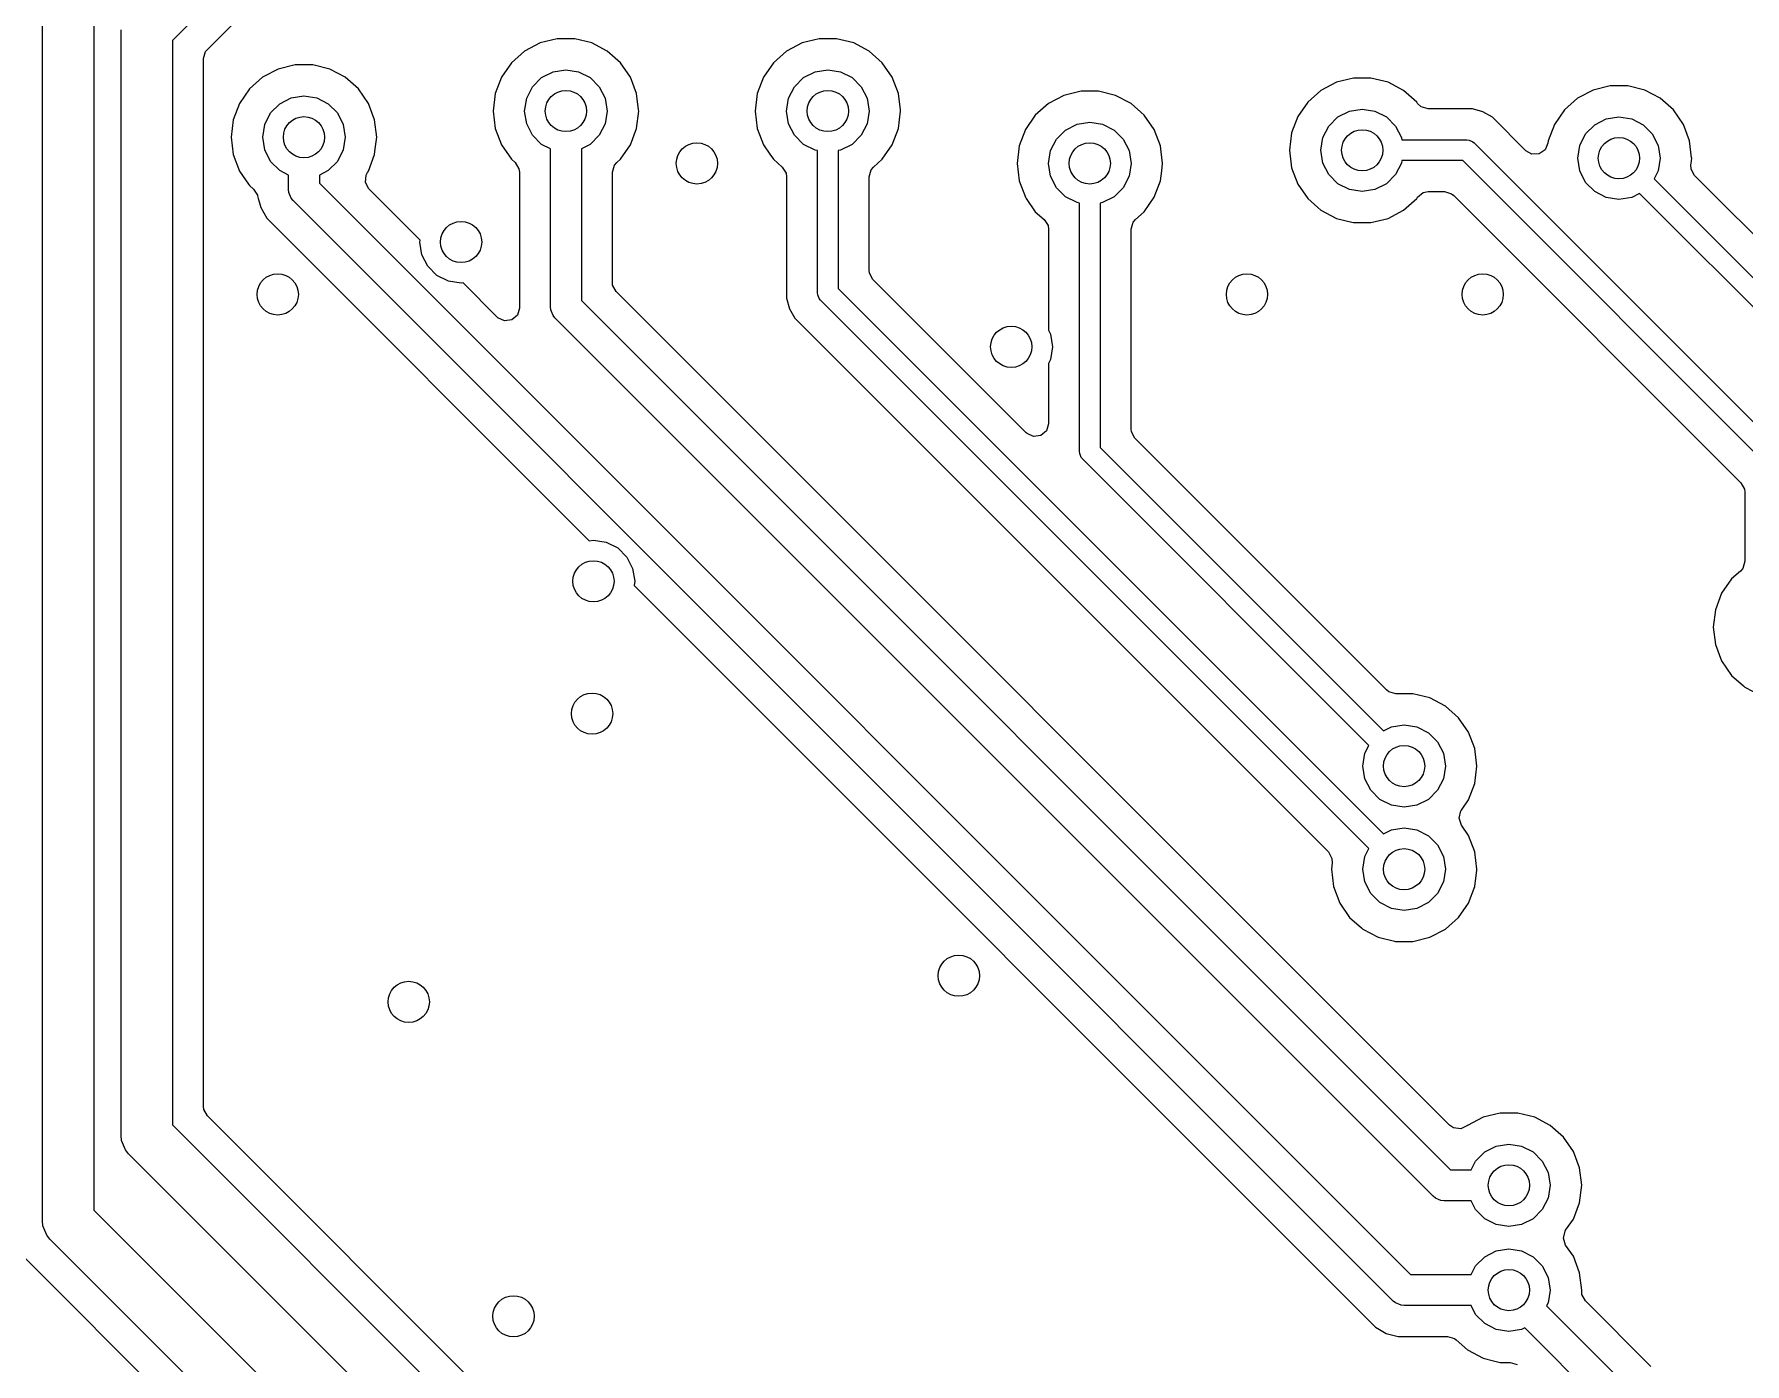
# Model space of a CAD drawing. Extents: x 4.84 to 7.21, y -4.81 to -3.25.
# Drawn here: x 5.173 to 5.826, y -4.106 to -3.599 of the extents above; entities that cross this region are included whole.
import ezdxf

# ---------------------------------------------------------------- set-up
doc = ezdxf.new("R2010")
doc.units = 0
doc.header["$MEASUREMENT"] = 0
doc.layers.add('BLACK', color=7, linetype='CONTINUOUS')

msp = doc.modelspace()

# ---------------------------------------------------------------- linework, layer by layer
at = {"layer": 'BLACK', "linetype": 'CONTINUOUS'}
for p, q in [((5.28156, -3.54546), (5.22591, -3.60111)), ((5.23919, -3.60456), (5.285, -3.55874)), ((5.17622, -4.00896), (5.17622, -3.58806)), ((5.19591, -3.59214), (5.19591, -4.00896)), ((5.20622, -4.01908), (5.20622, -3.59703)), ((5.22591, -3.60111), (5.22591, -4.01501)), ((5.23853, -3.60538), (5.23919, -3.60456)), ((5.36621, -3.60208), (5.36028, -3.6052)), ((5.37272, -3.60048), (5.36621, -3.60208)), ((5.36621, -3.60208), (5.36621, -3.60208)), ((5.37941, -3.60048), (5.37272, -3.60048)), ((5.37272, -3.60048), (5.37272, -3.60048)), ((5.38592, -3.60208), (5.37941, -3.60048)), ((5.37941, -3.60048), (5.37941, -3.60048)), ((5.39185, -3.6052), (5.38592, -3.60208)), ((5.38592, -3.60208), (5.38592, -3.60208)), ((5.46621, -3.60208), (5.46028, -3.6052)), ((5.47272, -3.60048), (5.46621, -3.60208)), ((5.46621, -3.60208), (5.46621, -3.60208)), ((5.47941, -3.60048), (5.47272, -3.60048)), ((5.47272, -3.60048), (5.47272, -3.60048)), ((5.48592, -3.60208), (5.47941, -3.60048)), ((5.47941, -3.60048), (5.47941, -3.60048)), ((5.49185, -3.6052), (5.48592, -3.60208)), ((5.48592, -3.60208), (5.48592, -3.60208)), ((5.23774, -3.60807), (5.23853, -3.60538)), ((5.23774, -4.00805), (5.23774, -3.60807)), ((5.27272, -3.61048), (5.26621, -3.61208)), ((5.27941, -3.61048), (5.27272, -3.61048)), ((5.27272, -3.61048), (5.27272, -3.61048)), ((5.28592, -3.61208), (5.27941, -3.61048)), ((5.27941, -3.61048), (5.27941, -3.61048)), ((5.35527, -3.60964), (5.35147, -3.61515)), ((5.36028, -3.6052), (5.35527, -3.60964)), ((5.35527, -3.60964), (5.35527, -3.60964)), ((5.36028, -3.6052), (5.36028, -3.6052)), ((5.39686, -3.60964), (5.39185, -3.6052)), ((5.39185, -3.6052), (5.39185, -3.6052)), ((5.40066, -3.61515), (5.39686, -3.60964)), ((5.39686, -3.60964), (5.39686, -3.60964)), ((5.45527, -3.60964), (5.45147, -3.61515)), ((5.46028, -3.6052), (5.45527, -3.60964)), ((5.45527, -3.60964), (5.45527, -3.60964)), ((5.46028, -3.6052), (5.46028, -3.6052)), ((5.49686, -3.60964), (5.49185, -3.6052)), ((5.49185, -3.6052), (5.49185, -3.6052)), ((5.50066, -3.61515), (5.49686, -3.60964)), ((5.49686, -3.60964), (5.49686, -3.60964)), ((5.26028, -3.6152), (5.25527, -3.61964)), ((5.26621, -3.61208), (5.26028, -3.6152)), ((5.26028, -3.6152), (5.26028, -3.6152)), ((5.26621, -3.61208), (5.26621, -3.61208)), ((5.29185, -3.6152), (5.28592, -3.61208)), ((5.28592, -3.61208), (5.28592, -3.61208)), ((5.29686, -3.61964), (5.29185, -3.6152)), ((5.29185, -3.6152), (5.29185, -3.6152)), ((5.35147, -3.61515), (5.34909, -3.62141)), ((5.35147, -3.61515), (5.35147, -3.61515)), ((5.36332, -3.6188), (5.36681, -3.61532)), ((5.36681, -3.61532), (5.3712, -3.61308)), ((5.3712, -3.61308), (5.37606, -3.61231)), ((5.37606, -3.61231), (5.38093, -3.61308)), ((5.38093, -3.61308), (5.38532, -3.61532)), ((5.38532, -3.61532), (5.38881, -3.6188)), ((5.40304, -3.62141), (5.40066, -3.61515)), ((5.40066, -3.61515), (5.40066, -3.61515)), ((5.45147, -3.61515), (5.44909, -3.62141)), ((5.45147, -3.61515), (5.45147, -3.61515)), ((5.46332, -3.6188), (5.46681, -3.61532)), ((5.46681, -3.61532), (5.4712, -3.61308)), ((5.4712, -3.61308), (5.47606, -3.61231)), ((5.47606, -3.61231), (5.48093, -3.61308)), ((5.48093, -3.61308), (5.48532, -3.61532)), ((5.48532, -3.61532), (5.48881, -3.6188)), ((5.50304, -3.62141), (5.50066, -3.61515)), ((5.50066, -3.61515), (5.50066, -3.61515)), ((5.67021, -3.61708), (5.66428, -3.6202)), ((5.67672, -3.61548), (5.67021, -3.61708)), ((5.67021, -3.61708), (5.67021, -3.61708)), ((5.68341, -3.61548), (5.67672, -3.61548)), ((5.67672, -3.61548), (5.67672, -3.61548)), ((5.68992, -3.61708), (5.68341, -3.61548)), ((5.68341, -3.61548), (5.68341, -3.61548)), ((5.69585, -3.6202), (5.68992, -3.61708)), ((5.68992, -3.61708), (5.68992, -3.61708)), ((5.25527, -3.61964), (5.25147, -3.62515)), ((5.25527, -3.61964), (5.25527, -3.61964)), ((5.26681, -3.62532), (5.2712, -3.62308)), ((5.2712, -3.62308), (5.27606, -3.62231)), ((5.27606, -3.62231), (5.28093, -3.62308)), ((5.28093, -3.62308), (5.28532, -3.62532)), ((5.30066, -3.62515), (5.29686, -3.61964)), ((5.29686, -3.61964), (5.29686, -3.61964)), ((5.34909, -3.62141), (5.34828, -3.62806)), ((5.36032, -3.62806), (5.36109, -3.62319)), ((5.36109, -3.62319), (5.36332, -3.6188)), ((5.38881, -3.6188), (5.39104, -3.62319)), ((5.39104, -3.62319), (5.39181, -3.62806)), ((5.40379, -3.62764), (5.40304, -3.62141)), ((5.44909, -3.62141), (5.44828, -3.62806)), ((5.46032, -3.62806), (5.46109, -3.62319)), ((5.46109, -3.62319), (5.46332, -3.6188)), ((5.48881, -3.6188), (5.49104, -3.62319)), ((5.49104, -3.62319), (5.49181, -3.62806)), ((5.50379, -3.62764), (5.50304, -3.62141)), ((5.56621, -3.62208), (5.56028, -3.6252)), ((5.57272, -3.62048), (5.56621, -3.62208)), ((5.56621, -3.62208), (5.56621, -3.62208)), ((5.57941, -3.62048), (5.57272, -3.62048)), ((5.57272, -3.62048), (5.57272, -3.62048)), ((5.58592, -3.62208), (5.57941, -3.62048)), ((5.57941, -3.62048), (5.57941, -3.62048)), ((5.59185, -3.6252), (5.58592, -3.62208)), ((5.58592, -3.62208), (5.58592, -3.62208)), ((5.66428, -3.6202), (5.65927, -3.62464)), ((5.66428, -3.6202), (5.66428, -3.6202)), ((5.70086, -3.62464), (5.69585, -3.6202)), ((5.69585, -3.6202), (5.69585, -3.6202)), ((5.76228, -3.6232), (5.75727, -3.62764)), ((5.76821, -3.62008), (5.76228, -3.6232)), ((5.76228, -3.6232), (5.76228, -3.6232)), ((5.77472, -3.61848), (5.76821, -3.62008)), ((5.76821, -3.62008), (5.76821, -3.62008)), ((5.78141, -3.61848), (5.77472, -3.61848)), ((5.77472, -3.61848), (5.77472, -3.61848)), ((5.78792, -3.62008), (5.78141, -3.61848)), ((5.78141, -3.61848), (5.78141, -3.61848)), ((5.79385, -3.6232), (5.78792, -3.62008)), ((5.78792, -3.62008), (5.78792, -3.62008)), ((5.79886, -3.62764), (5.79385, -3.6232)), ((5.79385, -3.6232), (5.79385, -3.6232)), ((5.25147, -3.62515), (5.24909, -3.63141)), ((5.25147, -3.62515), (5.25147, -3.62515)), ((5.26109, -3.63319), (5.26332, -3.6288)), ((5.26332, -3.6288), (5.26681, -3.62532)), ((5.28532, -3.62532), (5.28881, -3.6288)), ((5.28881, -3.6288), (5.29104, -3.63319)), ((5.30304, -3.63141), (5.30066, -3.62515)), ((5.30066, -3.62515), (5.30066, -3.62515)), ((5.34828, -3.62806), (5.34828, -3.62806)), ((5.34828, -3.62806), (5.34909, -3.63471)), ((5.36109, -3.63293), (5.36032, -3.62806)), ((5.39181, -3.62806), (5.39104, -3.63293)), ((5.40304, -3.63471), (5.40385, -3.62806)), ((5.40385, -3.62806), (5.40379, -3.62764)), ((5.40385, -3.62806), (5.40385, -3.62806)), ((5.44828, -3.62806), (5.44909, -3.63471)), ((5.44828, -3.62806), (5.44828, -3.62806)), ((5.46109, -3.63293), (5.46032, -3.62806)), ((5.49181, -3.62806), (5.49104, -3.63293)), ((5.50304, -3.63471), (5.50385, -3.62806)), ((5.50385, -3.62806), (5.50379, -3.62764)), ((5.55527, -3.62964), (5.55147, -3.63515)), ((5.56028, -3.6252), (5.55527, -3.62964)), ((5.55527, -3.62964), (5.55527, -3.62964)), ((5.56028, -3.6252), (5.56028, -3.6252)), ((5.59686, -3.62964), (5.59185, -3.6252)), ((5.59185, -3.6252), (5.59185, -3.6252)), ((5.60066, -3.63515), (5.59686, -3.62964)), ((5.59686, -3.62964), (5.59686, -3.62964)), ((5.65547, -3.63015), (5.65309, -3.63641)), ((5.65927, -3.62464), (5.65547, -3.63015)), ((5.65547, -3.63015), (5.65547, -3.63015)), ((5.65927, -3.62464), (5.65927, -3.62464)), ((5.66732, -3.6338), (5.67081, -3.63032)), ((5.67081, -3.63032), (5.6752, -3.62808)), ((5.6752, -3.62808), (5.68006, -3.62731)), ((5.68006, -3.62731), (5.68493, -3.62808)), ((5.68493, -3.62808), (5.68932, -3.63032)), ((5.68932, -3.63032), (5.69281, -3.6338)), ((5.70121, -3.62515), (5.70086, -3.62464)), ((5.70086, -3.62464), (5.70086, -3.62464)), ((5.70261, -3.6265), (5.70121, -3.62515)), ((5.7053, -3.62729), (5.70261, -3.6265)), ((5.72214, -3.62729), (5.7053, -3.62729)), ((5.72615, -3.62837), (5.72214, -3.62729)), ((5.72214, -3.62729), (5.72214, -3.62729)), ((5.72975, -3.63044), (5.72615, -3.62837)), ((5.72615, -3.62837), (5.72615, -3.62837)), ((5.72615, -3.62837), (5.72615, -3.62837)), ((5.74255, -3.64324), (5.72975, -3.63044)), ((5.72975, -3.63044), (5.72975, -3.63044)), ((5.72975, -3.63044), (5.72975, -3.63044)), ((5.75727, -3.62764), (5.75347, -3.63315)), ((5.75727, -3.62764), (5.75727, -3.62764)), ((5.7732, -3.63108), (5.77806, -3.63031)), ((5.77806, -3.63031), (5.78293, -3.63108)), ((5.80266, -3.63315), (5.79886, -3.62764)), ((5.79886, -3.62764), (5.79886, -3.62764)), ((5.24909, -3.63141), (5.24828, -3.63806)), ((5.26032, -3.63806), (5.26109, -3.63319)), ((5.29104, -3.63319), (5.29181, -3.63806)), ((5.30385, -3.63806), (5.30304, -3.63141)), ((5.34909, -3.63471), (5.35147, -3.64097)), ((5.36332, -3.63732), (5.36109, -3.63293)), ((5.36681, -3.6408), (5.36332, -3.63732)), ((5.38881, -3.63732), (5.38532, -3.6408)), ((5.39104, -3.63293), (5.38881, -3.63732)), ((5.40066, -3.64097), (5.40304, -3.63471)), ((5.44909, -3.63471), (5.45147, -3.64097)), ((5.46332, -3.63732), (5.46109, -3.63293)), ((5.46681, -3.6408), (5.46332, -3.63732)), ((5.48881, -3.63732), (5.48532, -3.6408)), ((5.49104, -3.63293), (5.48881, -3.63732)), ((5.50066, -3.64097), (5.50304, -3.63471)), ((5.55147, -3.63515), (5.54909, -3.64141)), ((5.55147, -3.63515), (5.55147, -3.63515)), ((5.56332, -3.6388), (5.56681, -3.63532)), ((5.56681, -3.63532), (5.5712, -3.63308)), ((5.5712, -3.63308), (5.57606, -3.63231)), ((5.57606, -3.63231), (5.58093, -3.63308)), ((5.58093, -3.63308), (5.58532, -3.63532)), ((5.58532, -3.63532), (5.58881, -3.6388)), ((5.60304, -3.64141), (5.60066, -3.63515)), ((5.60066, -3.63515), (5.60066, -3.63515)), ((5.65309, -3.63641), (5.65228, -3.64306)), ((5.66509, -3.63819), (5.66732, -3.6338)), ((5.69281, -3.6338), (5.69504, -3.63819)), ((5.75347, -3.63315), (5.75109, -3.63941)), ((5.75347, -3.63315), (5.75347, -3.63315)), ((5.76309, -3.64119), (5.76532, -3.6368)), ((5.76532, -3.6368), (5.76881, -3.63332)), ((5.76881, -3.63332), (5.7732, -3.63108)), ((5.78293, -3.63108), (5.78732, -3.63332)), ((5.78732, -3.63332), (5.79081, -3.6368)), ((5.79081, -3.6368), (5.79304, -3.64119)), ((5.80504, -3.63941), (5.80266, -3.63315)), ((5.80266, -3.63315), (5.80266, -3.63315)), ((5.24828, -3.63806), (5.24828, -3.63806)), ((5.24828, -3.63806), (5.24909, -3.64471)), ((5.26109, -3.64293), (5.26032, -3.63806)), ((5.26332, -3.64732), (5.26109, -3.64293)), ((5.29104, -3.64293), (5.28881, -3.64732)), ((5.29181, -3.63806), (5.29104, -3.64293)), ((5.30304, -3.64471), (5.30331, -3.64249)), ((5.30331, -3.64249), (5.30385, -3.63806)), ((5.30385, -3.63806), (5.30385, -3.63806)), ((5.35147, -3.64097), (5.35147, -3.64097)), ((5.35147, -3.64097), (5.35527, -3.64648)), ((5.37016, -3.64251), (5.36681, -3.6408)), ((5.37016, -3.70284), (5.37016, -3.64251)), ((5.38532, -3.6408), (5.38197, -3.64251)), ((5.38197, -3.64251), (5.38197, -3.70039)), ((5.39686, -3.64648), (5.40066, -3.64097)), ((5.45147, -3.64097), (5.45147, -3.64097)), ((5.45147, -3.64097), (5.45392, -3.64452)), ((5.4712, -3.64304), (5.46681, -3.6408)), ((5.47213, -3.64318), (5.4712, -3.64304)), ((5.47213, -3.69743), (5.47213, -3.64318)), ((5.48093, -3.64304), (5.48, -3.64318)), ((5.48, -3.64318), (5.48, -3.6958)), ((5.48532, -3.6408), (5.48093, -3.64304)), ((5.49686, -3.64648), (5.50066, -3.64097)), ((5.54909, -3.64141), (5.54828, -3.64806)), ((5.56032, -3.64806), (5.56109, -3.64319)), ((5.56109, -3.64319), (5.56332, -3.6388)), ((5.58881, -3.6388), (5.59104, -3.64319)), ((5.59104, -3.64319), (5.59181, -3.64806)), ((5.60385, -3.64806), (5.60304, -3.64141)), ((5.65228, -3.64306), (5.65228, -3.64306)), ((5.65228, -3.64306), (5.65309, -3.64971)), ((5.66432, -3.64306), (5.66509, -3.63819)), ((5.66509, -3.64793), (5.66432, -3.64306)), ((5.69504, -3.63819), (5.69519, -3.63912)), ((5.69519, -3.63912), (5.72006, -3.63912)), ((5.72006, -3.63912), (5.72083, -3.6392)), ((5.72083, -3.6392), (5.72225, -3.63979)), ((5.72225, -3.63979), (5.72285, -3.64027)), ((5.72285, -3.64027), (5.84465, -3.76208)), ((5.74476, -3.64452), (5.74255, -3.64324)), ((5.74987, -3.6429), (5.74756, -3.64446)), ((5.75098, -3.64033), (5.74987, -3.6429)), ((5.75109, -3.63941), (5.75098, -3.64033)), ((5.76232, -3.64606), (5.76309, -3.64119)), ((5.79304, -3.64119), (5.79381, -3.64606)), ((5.80582, -3.64588), (5.80504, -3.63941)), ((5.24909, -3.64471), (5.25147, -3.65097)), ((5.26681, -3.6508), (5.26332, -3.64732)), ((5.28881, -3.64732), (5.28532, -3.6508)), ((5.30066, -3.65097), (5.30304, -3.64471)), ((5.35527, -3.64648), (5.35527, -3.64648)), ((5.35527, -3.64648), (5.35666, -3.64771)), ((5.35666, -3.64771), (5.35814, -3.65008)), ((5.35814, -3.65008), (5.35833, -3.65142)), ((5.3938, -3.65142), (5.39459, -3.64874)), ((5.39459, -3.64874), (5.39547, -3.64771)), ((5.39547, -3.64771), (5.39686, -3.64648)), ((5.39686, -3.64648), (5.39686, -3.64648)), ((5.45392, -3.64452), (5.45527, -3.64648)), ((5.45527, -3.64648), (5.45863, -3.64945)), ((5.45863, -3.64945), (5.46011, -3.65182)), ((5.49262, -3.65049), (5.4935, -3.64945)), ((5.4935, -3.64945), (5.49686, -3.64648)), ((5.54828, -3.64806), (5.54828, -3.64806)), ((5.54828, -3.64806), (5.54909, -3.65471)), ((5.56109, -3.65293), (5.56032, -3.64806)), ((5.59181, -3.64806), (5.59104, -3.65293)), ((5.6035, -3.65092), (5.60385, -3.64806)), ((5.60385, -3.64806), (5.60385, -3.64806)), ((5.65309, -3.64971), (5.65547, -3.65597)), ((5.66732, -3.65232), (5.66509, -3.64793)), ((5.69504, -3.64793), (5.69281, -3.65232)), ((5.69519, -3.647), (5.69504, -3.64793)), ((5.71843, -3.647), (5.69519, -3.647)), ((5.83793, -3.76649), (5.71843, -3.647)), ((5.74756, -3.64446), (5.74476, -3.64452)), ((5.76309, -3.65093), (5.76232, -3.64606)), ((5.79381, -3.64606), (5.79304, -3.65093)), ((5.80554, -3.64855), (5.8056, -3.64806)), ((5.80562, -3.6502), (5.80554, -3.64855)), ((5.8056, -3.64806), (5.80585, -3.64606)), ((5.80696, -3.65266), (5.80562, -3.6502)), ((5.80585, -3.64606), (5.80582, -3.64588)), ((5.25147, -3.65097), (5.25147, -3.65097)), ((5.25147, -3.65097), (5.25492, -3.65597)), ((5.25492, -3.65597), (5.25527, -3.65648)), ((5.25527, -3.65648), (5.25679, -3.65783)), ((5.27016, -3.65251), (5.26681, -3.6508)), ((5.27016, -3.65806), (5.27016, -3.65251)), ((5.28532, -3.6508), (5.28197, -3.65251)), ((5.28197, -3.65251), (5.28197, -3.65561)), ((5.28197, -3.65561), (5.69851, -4.07215)), ((5.29955, -3.65535), (5.29975, -3.65256)), ((5.30089, -3.6578), (5.29955, -3.65535)), ((5.29975, -3.65256), (5.30031, -3.65148)), ((5.30031, -3.65148), (5.30066, -3.65097)), ((5.35833, -3.65142), (5.35833, -3.70326)), ((5.3938, -3.69344), (5.3938, -3.65142)), ((5.46011, -3.65182), (5.4603, -3.65317)), ((5.4603, -3.65317), (5.4603, -3.69535)), ((5.49183, -3.65317), (5.49262, -3.65049)), ((5.49183, -3.68884), (5.49183, -3.65317)), ((5.54909, -3.65471), (5.55147, -3.66097)), ((5.56332, -3.65732), (5.56109, -3.65293)), ((5.59104, -3.65293), (5.58881, -3.65732)), ((5.60066, -3.66097), (5.60304, -3.65471)), ((5.60304, -3.65471), (5.6035, -3.65092)), ((5.65547, -3.65597), (5.65547, -3.65597)), ((5.65547, -3.65597), (5.65927, -3.66148)), ((5.67081, -3.6558), (5.66732, -3.65232)), ((5.6752, -3.65804), (5.67081, -3.6558)), ((5.68932, -3.6558), (5.68493, -3.65804)), ((5.69281, -3.65232), (5.68932, -3.6558)), ((5.76532, -3.65532), (5.76309, -3.65093)), ((5.76881, -3.6588), (5.76532, -3.65532)), ((5.79304, -3.65093), (5.79151, -3.65393)), ((5.79151, -3.65393), (5.89145, -3.75388)), ((5.90129, -3.74698), (5.80696, -3.65266)), ((5.25679, -3.65783), (5.25827, -3.66019)), ((5.25827, -3.66019), (5.25829, -3.66026)), ((5.25829, -3.66026), (5.25833, -3.66039)), ((5.25833, -3.66039), (5.25833, -3.66039)), ((5.25833, -3.66039), (5.25862, -3.66148)), ((5.25862, -3.66148), (5.25905, -3.6631)), ((5.25905, -3.6631), (5.25905, -3.6631)), ((5.25905, -3.6631), (5.25954, -3.6649)), ((5.27027, -3.65921), (5.27016, -3.65806)), ((5.27115, -3.66134), (5.27027, -3.65921)), ((5.27189, -3.66223), (5.27115, -3.66134)), ((5.69189, -4.08223), (5.27189, -3.66223)), ((5.32043, -3.67734), (5.30089, -3.6578)), ((5.55147, -3.66097), (5.55147, -3.66097)), ((5.55147, -3.66097), (5.55182, -3.66148)), ((5.55182, -3.66148), (5.55527, -3.66648)), ((5.56681, -3.6608), (5.56332, -3.65732)), ((5.5712, -3.66304), (5.56681, -3.6608)), ((5.57213, -3.66318), (5.5712, -3.66304)), ((5.57213, -3.75806), (5.57213, -3.66318)), ((5.58093, -3.66304), (5.58, -3.66318)), ((5.58, -3.66318), (5.58, -3.75643)), ((5.58532, -3.6608), (5.58093, -3.66304)), ((5.58881, -3.65732), (5.58532, -3.6608)), ((5.59686, -3.66648), (5.60066, -3.66097)), ((5.65927, -3.66148), (5.65927, -3.66148)), ((5.65927, -3.66148), (5.66313, -3.6649)), ((5.68006, -3.65881), (5.6752, -3.65804)), ((5.68493, -3.65804), (5.68006, -3.65881)), ((5.69585, -3.66592), (5.70086, -3.66148)), ((5.70086, -3.66148), (5.70121, -3.66097)), ((5.70121, -3.66097), (5.70338, -3.65921)), ((5.70121, -3.66097), (5.70121, -3.66097)), ((5.70338, -3.65921), (5.7053, -3.65883)), ((5.7053, -3.65883), (5.71148, -3.65883)), ((5.71148, -3.65883), (5.71416, -3.65961)), ((5.71416, -3.65961), (5.71499, -3.66028)), ((5.71499, -3.66028), (5.82465, -3.76994)), ((5.7732, -3.66104), (5.76881, -3.6588)), ((5.77806, -3.66181), (5.7732, -3.66104)), ((5.78293, -3.66104), (5.77806, -3.66181)), ((5.78594, -3.6595), (5.78293, -3.66104)), ((5.88473, -3.75829), (5.78594, -3.6595)), ((5.25954, -3.6649), (5.25954, -3.6649)), ((5.25954, -3.6649), (5.26187, -3.66895)), ((5.26187, -3.66895), (5.26187, -3.66895)), ((5.26187, -3.66895), (5.38497, -3.79205)), ((5.55527, -3.66648), (5.55863, -3.66945)), ((5.55863, -3.66945), (5.56011, -3.67182)), ((5.59262, -3.67049), (5.5935, -3.66945)), ((5.5935, -3.66945), (5.59686, -3.66648)), ((5.66313, -3.6649), (5.66428, -3.66592)), ((5.66428, -3.66592), (5.67021, -3.66903)), ((5.67021, -3.66903), (5.67021, -3.66903)), ((5.67021, -3.66903), (5.67021, -3.66903)), ((5.67021, -3.66903), (5.6761, -3.67049)), ((5.68341, -3.67064), (5.68992, -3.66903)), ((5.68992, -3.66903), (5.69585, -3.66592)), ((5.56011, -3.67182), (5.5603, -3.67317)), ((5.5603, -3.67317), (5.5603, -3.71173)), ((5.59183, -3.67317), (5.59262, -3.67049)), ((5.59183, -3.74947), (5.59183, -3.67317)), ((5.6761, -3.67049), (5.67672, -3.67064)), ((5.67672, -3.67064), (5.67672, -3.67064)), ((5.67672, -3.67064), (5.68341, -3.67064)), ((5.68341, -3.67064), (5.68341, -3.67064)), ((5.32032, -3.67806), (5.32043, -3.67734)), ((5.32109, -3.68293), (5.32032, -3.67806)), ((5.32332, -3.68732), (5.32109, -3.68293)), ((5.32681, -3.6908), (5.32332, -3.68732)), ((5.49195, -3.6899), (5.49183, -3.68884)), ((5.3312, -3.69304), (5.32681, -3.6908)), ((5.33606, -3.69381), (5.3312, -3.69304)), ((5.33678, -3.69369), (5.33606, -3.69381)), ((5.34986, -3.70677), (5.33678, -3.69369)), ((5.39391, -3.69449), (5.3938, -3.69344)), ((5.39525, -3.69694), (5.39391, -3.69449)), ((5.4603, -3.69535), (5.4603, -3.6995)), ((5.48, -3.6958), (5.68819, -3.90399)), ((5.49329, -3.69235), (5.49195, -3.6899)), ((5.55183, -3.75089), (5.49329, -3.69235)), ((5.38197, -3.70039), (5.71373, -4.03215)), ((5.71339, -4.01508), (5.39525, -3.69694)), ((5.4603, -3.6995), (5.46137, -3.70352)), ((5.4722, -3.6982), (5.47213, -3.69743)), ((5.47279, -3.69962), (5.4722, -3.6982)), ((5.47328, -3.70021), (5.47279, -3.69962)), ((5.68262, -3.90955), (5.47328, -3.70021)), ((5.35012, -3.70701), (5.34986, -3.70677)), ((5.35266, -3.70817), (5.35012, -3.70701)), ((5.35543, -3.70778), (5.35266, -3.70817)), ((5.35754, -3.70595), (5.35543, -3.70778)), ((5.35833, -3.70326), (5.35754, -3.70595)), ((5.37027, -3.70399), (5.37016, -3.70284)), ((5.37054, -3.70463), (5.37027, -3.70399)), ((5.37115, -3.70612), (5.37054, -3.70463)), ((5.37189, -3.70701), (5.37115, -3.70612)), ((5.70711, -4.04223), (5.37189, -3.70701)), ((5.46137, -3.70352), (5.46137, -3.70352)), ((5.46137, -3.70352), (5.46137, -3.70352)), ((5.46137, -3.70352), (5.46345, -3.70711)), ((5.46345, -3.70711), (5.46345, -3.70711)), ((5.46345, -3.70711), (5.66717, -3.91083)), ((5.5603, -3.71173), (5.56104, -3.71319)), ((5.56104, -3.71319), (5.56181, -3.71806)), ((5.56181, -3.71806), (5.56104, -3.72293)), ((5.56104, -3.72293), (5.5603, -3.72439)), ((5.5603, -3.72439), (5.5603, -3.74739)), ((5.5603, -3.74739), (5.55951, -3.75007)), ((5.55209, -3.75114), (5.55183, -3.75089)), ((5.55463, -3.7523), (5.55209, -3.75114)), ((5.5574, -3.7519), (5.55463, -3.7523)), ((5.55951, -3.75007), (5.5574, -3.7519)), ((5.59195, -3.75053), (5.59183, -3.74947)), ((5.59329, -3.75298), (5.59195, -3.75053)), ((5.68933, -3.84903), (5.59329, -3.75298)), ((5.5722, -3.75883), (5.57213, -3.75806)), ((5.57279, -3.76025), (5.5722, -3.75883)), ((5.57328, -3.76084), (5.57279, -3.76025)), ((5.68262, -3.87018), (5.57328, -3.76084)), ((5.58, -3.75643), (5.68819, -3.86461)), ((5.82465, -3.76994), (5.82599, -3.77239)), ((5.82599, -3.77239), (5.8261, -3.77345)), ((5.8261, -3.77345), (5.8261, -3.79992)), ((5.38497, -3.79205), (5.38658, -3.7918)), ((5.38658, -3.7918), (5.39144, -3.79257)), ((5.39144, -3.79257), (5.39583, -3.79481)), ((5.39583, -3.79481), (5.39932, -3.79829)), ((5.39932, -3.79829), (5.40155, -3.80268)), ((5.8261, -3.79992), (5.82531, -3.8026)), ((5.40155, -3.80268), (5.40233, -3.80755)), ((5.82107, -3.80661), (5.81727, -3.81212)), ((5.82443, -3.80363), (5.82107, -3.80661)), ((5.82531, -3.8026), (5.82443, -3.80363)), ((5.40233, -3.80755), (5.40207, -3.80915)), ((5.40207, -3.80915), (5.68517, -4.09225)), ((5.81727, -3.81212), (5.81489, -3.81838)), ((5.81727, -3.81212), (5.81727, -3.81212)), ((5.81489, -3.81838), (5.81409, -3.82503)), ((5.81409, -3.82503), (5.81409, -3.82503)), ((5.81409, -3.82503), (5.81489, -3.83168)), ((5.81489, -3.83168), (5.81727, -3.83794)), ((5.81727, -3.83794), (5.81727, -3.83794)), ((5.81727, -3.83794), (5.82107, -3.84345)), ((5.82107, -3.84345), (5.82107, -3.84345)), ((5.82107, -3.84345), (5.82561, -3.84747)), ((5.69016, -3.84969), (5.68933, -3.84903)), ((5.69284, -3.85048), (5.69016, -3.84969)), ((5.69941, -3.85048), (5.69284, -3.85048)), ((5.70592, -3.85208), (5.69941, -3.85048)), ((5.69941, -3.85048), (5.69941, -3.85048)), ((5.71185, -3.8552), (5.70592, -3.85208)), ((5.70592, -3.85208), (5.70592, -3.85208)), ((5.82561, -3.84747), (5.82609, -3.84789)), ((5.82609, -3.84789), (5.83202, -3.851)), ((5.71686, -3.85964), (5.71185, -3.8552)), ((5.71185, -3.8552), (5.71185, -3.8552)), ((5.68819, -3.86461), (5.6912, -3.86308)), ((5.6912, -3.86308), (5.69606, -3.86231)), ((5.69606, -3.86231), (5.70093, -3.86308)), ((5.70093, -3.86308), (5.70532, -3.86532)), ((5.70532, -3.86532), (5.70881, -3.8688)), ((5.72066, -3.86515), (5.71686, -3.85964)), ((5.71686, -3.85964), (5.71686, -3.85964)), ((5.72304, -3.87141), (5.72066, -3.86515)), ((5.72066, -3.86515), (5.72066, -3.86515)), ((5.68109, -3.87319), (5.68262, -3.87018)), ((5.70881, -3.8688), (5.71104, -3.87319)), ((5.72357, -3.87575), (5.72304, -3.87141)), ((5.68032, -3.87806), (5.68109, -3.87319)), ((5.68109, -3.88293), (5.68032, -3.87806)), ((5.71104, -3.87319), (5.71181, -3.87806)), ((5.71181, -3.87806), (5.71104, -3.88293)), ((5.72304, -3.88471), (5.72385, -3.87806)), ((5.72385, -3.87806), (5.72357, -3.87575)), ((5.68332, -3.88732), (5.68109, -3.88293)), ((5.71104, -3.88293), (5.70881, -3.88732)), ((5.72066, -3.89097), (5.72304, -3.88471)), ((5.68681, -3.8908), (5.68332, -3.88732)), ((5.6912, -3.89304), (5.68681, -3.8908)), ((5.70532, -3.8908), (5.70093, -3.89304)), ((5.70881, -3.88732), (5.70532, -3.8908)), ((5.71793, -3.89493), (5.72066, -3.89097)), ((5.69606, -3.89381), (5.6912, -3.89304)), ((5.70093, -3.89304), (5.69606, -3.89381)), ((5.71706, -3.89791), (5.71776, -3.8952)), ((5.71793, -3.90056), (5.71706, -3.89791)), ((5.71776, -3.8952), (5.71793, -3.89493)), ((5.68819, -3.90399), (5.6912, -3.90245)), ((5.6912, -3.90245), (5.69606, -3.90168)), ((5.69606, -3.90168), (5.70093, -3.90245)), ((5.70093, -3.90245), (5.70532, -3.90469)), ((5.70532, -3.90469), (5.70881, -3.90817)), ((5.72066, -3.90452), (5.71793, -3.90056)), ((5.72304, -3.91078), (5.72066, -3.90452)), ((5.72066, -3.90452), (5.72066, -3.90452)), ((5.66717, -3.91083), (5.66851, -3.91329)), ((5.68109, -3.91256), (5.68262, -3.90955)), ((5.70881, -3.90817), (5.71104, -3.91256)), ((5.72385, -3.91743), (5.72304, -3.91078)), ((5.66859, -3.91494), (5.66828, -3.91743)), ((5.66828, -3.91743), (5.66828, -3.91743)), ((5.66828, -3.91743), (5.66909, -3.92408)), ((5.66851, -3.91329), (5.66859, -3.91494)), ((5.68032, -3.91743), (5.68109, -3.91256)), ((5.68109, -3.9223), (5.68032, -3.91743)), ((5.71104, -3.91256), (5.71181, -3.91743)), ((5.71181, -3.91743), (5.71104, -3.9223)), ((5.72304, -3.92408), (5.72381, -3.91774)), ((5.72381, -3.91774), (5.72385, -3.91743)), ((5.72385, -3.91743), (5.72385, -3.91743)), ((5.66909, -3.92408), (5.67147, -3.93034)), ((5.68332, -3.92669), (5.68109, -3.9223)), ((5.71104, -3.9223), (5.70881, -3.92669)), ((5.72066, -3.93034), (5.72304, -3.92408)), ((5.67147, -3.93034), (5.67147, -3.93034)), ((5.67147, -3.93034), (5.67527, -3.93585)), ((5.68681, -3.93017), (5.68332, -3.92669)), ((5.6912, -3.93241), (5.68681, -3.93017)), ((5.70532, -3.93017), (5.70093, -3.93241)), ((5.70881, -3.92669), (5.70532, -3.93017)), ((5.71686, -3.93585), (5.72066, -3.93034)), ((5.67527, -3.93585), (5.67527, -3.93585)), ((5.67527, -3.93585), (5.67973, -3.9398)), ((5.69606, -3.93318), (5.6912, -3.93241)), ((5.70093, -3.93241), (5.69606, -3.93318)), ((5.71185, -3.94029), (5.71686, -3.93585)), ((5.67973, -3.9398), (5.68028, -3.94029)), ((5.68028, -3.94029), (5.68621, -3.9434)), ((5.68621, -3.9434), (5.68621, -3.9434)), ((5.68621, -3.9434), (5.68621, -3.9434)), ((5.68621, -3.9434), (5.69238, -3.94493)), ((5.69941, -3.94501), (5.70592, -3.9434)), ((5.70592, -3.9434), (5.71185, -3.94029)), ((5.69238, -3.94493), (5.69272, -3.94501)), ((5.69272, -3.94501), (5.69272, -3.94501)), ((5.69272, -3.94501), (5.69941, -3.94501)), ((5.69941, -3.94501), (5.69941, -3.94501)), ((5.17622, -4.05166), (5.17622, -4.00896)), ((5.19591, -4.00896), (5.19591, -4.04758)), ((5.23785, -4.00911), (5.23774, -4.00805)), ((5.23919, -4.01156), (5.23785, -4.00911)), ((5.22591, -4.01501), (5.53912, -4.32822)), ((5.54256, -4.31493), (5.23919, -4.01156)), ((5.71488, -4.0161), (5.71339, -4.01508)), ((5.71766, -4.01647), (5.71488, -4.0161)), ((5.72003, -4.01536), (5.71766, -4.01647)), ((5.72004, -4.01537), (5.72003, -4.01536)), ((5.7201, -4.01532), (5.72004, -4.01537)), ((5.72018, -4.01528), (5.7201, -4.01532)), ((5.72028, -4.0152), (5.72018, -4.01528)), ((5.72621, -4.01208), (5.72028, -4.0152)), ((5.73272, -4.01048), (5.72621, -4.01208)), ((5.72621, -4.01208), (5.72621, -4.01208)), ((5.73623, -4.01048), (5.73272, -4.01048)), ((5.73272, -4.01048), (5.73272, -4.01048)), ((5.73941, -4.01048), (5.73623, -4.01048)), ((5.74592, -4.01208), (5.73941, -4.01048)), ((5.73941, -4.01048), (5.73941, -4.01048)), ((5.75185, -4.0152), (5.74592, -4.01208)), ((5.74592, -4.01208), (5.74592, -4.01208)), ((5.75686, -4.01964), (5.75185, -4.0152)), ((5.75185, -4.0152), (5.75185, -4.0152)), ((5.20641, -4.021), (5.20622, -4.01908)), ((5.20788, -4.02455), (5.20641, -4.021)), ((5.7312, -4.02308), (5.73606, -4.02231)), ((5.73606, -4.02231), (5.74093, -4.02308)), ((5.76066, -4.02515), (5.75686, -4.01964)), ((5.20911, -4.02604), (5.20788, -4.02455)), ((5.20788, -4.02455), (5.20788, -4.02455)), ((5.52808, -4.34502), (5.20911, -4.02604)), ((5.72162, -4.03215), (5.72332, -4.0288)), ((5.72332, -4.0288), (5.72681, -4.02532)), ((5.72681, -4.02532), (5.7312, -4.02308)), ((5.74093, -4.02308), (5.74532, -4.02532)), ((5.74532, -4.02532), (5.74881, -4.0288)), ((5.74881, -4.0288), (5.75104, -4.03319)), ((5.76304, -4.03141), (5.76066, -4.02515)), ((5.71373, -4.03215), (5.72162, -4.03215)), ((5.75104, -4.03319), (5.75181, -4.03806)), ((5.76385, -4.03806), (5.76304, -4.03141)), ((5.75181, -4.03806), (5.75104, -4.04293)), ((5.76304, -4.04471), (5.76385, -4.03806)), ((5.19591, -4.04758), (5.50654, -4.35822)), ((5.70801, -4.04297), (5.70711, -4.04223)), ((5.70923, -4.04347), (5.70801, -4.04297)), ((5.71013, -4.04385), (5.70923, -4.04347)), ((5.71129, -4.04396), (5.71013, -4.04385)), ((5.72162, -4.04396), (5.71129, -4.04396)), ((5.72332, -4.04732), (5.72162, -4.04396)), ((5.72681, -4.0508), (5.72332, -4.04732)), ((5.74881, -4.04732), (5.74532, -4.0508)), ((5.75104, -4.04293), (5.74881, -4.04732)), ((5.76066, -4.05097), (5.76304, -4.04471)), ((5.17641, -4.05358), (5.17622, -4.05166)), ((5.17788, -4.05713), (5.17641, -4.05358)), ((5.7312, -4.05304), (5.72681, -4.0508)), ((5.73606, -4.05381), (5.7312, -4.05304)), ((5.74093, -4.05304), (5.73606, -4.05381)), ((5.74532, -4.0508), (5.74093, -4.05304)), ((5.75754, -4.05552), (5.75771, -4.05524)), ((5.75771, -4.05524), (5.76066, -4.05097)), ((5.17911, -4.05862), (5.17788, -4.05713)), ((5.17788, -4.05713), (5.17788, -4.05713)), ((5.49551, -4.37502), (5.17911, -4.05862)), ((5.75684, -4.05822), (5.75754, -4.05552)), ((5.75772, -4.06088), (5.75684, -4.05822)), ((5.76066, -4.06515), (5.75772, -4.06088)), ((5.16872, -4.06497), (5.27634, -4.17259)), ((5.72332, -4.0688), (5.72681, -4.06532)), ((5.72681, -4.06532), (5.7312, -4.06308)), ((5.7312, -4.06308), (5.73606, -4.06231)), ((5.73606, -4.06231), (5.74093, -4.06308)), ((5.74093, -4.06308), (5.74532, -4.06532)), ((5.74532, -4.06532), (5.74881, -4.0688)), ((5.76304, -4.07141), (5.76066, -4.06515)), ((5.76066, -4.06515), (5.76066, -4.06515)), ((5.76066, -4.06515), (5.76066, -4.06515)), ((5.69851, -4.07215), (5.72162, -4.07215)), ((5.72162, -4.07215), (5.72332, -4.0688)), ((5.74881, -4.0688), (5.75104, -4.07319)), ((5.75104, -4.07319), (5.75181, -4.07806)), ((5.76385, -4.07806), (5.76304, -4.07141)), ((5.75181, -4.07806), (5.75104, -4.08293)), ((5.76385, -4.07807), (5.76385, -4.07806)), ((5.76385, -4.07809), (5.76385, -4.07807)), ((5.76385, -4.07836), (5.76385, -4.07809)), ((5.76386, -4.07836), (5.76385, -4.07836)), ((5.76392, -4.07972), (5.76386, -4.07836)), ((5.76526, -4.08217), (5.76392, -4.07972)), ((5.69278, -4.08297), (5.69189, -4.08223)), ((5.69401, -4.08348), (5.69278, -4.08297)), ((5.69491, -4.08385), (5.69401, -4.08348)), ((5.69606, -4.08396), (5.69491, -4.08385)), ((5.72162, -4.08396), (5.69606, -4.08396)), ((5.72332, -4.08732), (5.72162, -4.08396)), ((5.72681, -4.0908), (5.72332, -4.08732)), ((5.75104, -4.08293), (5.75045, -4.08409)), ((5.75045, -4.08409), (5.78024, -4.11388)), ((5.79026, -4.10717), (5.76526, -4.08217)), ((5.68517, -4.09225), (5.68517, -4.09225)), ((5.68517, -4.09225), (5.68517, -4.09225)), ((5.68517, -4.09225), (5.68665, -4.0931)), ((5.68665, -4.0931), (5.68922, -4.09459)), ((5.7312, -4.09304), (5.72681, -4.0908)), ((5.73606, -4.09381), (5.7312, -4.09304)), ((5.74093, -4.09304), (5.73606, -4.09381)), ((5.7421, -4.09244), (5.74093, -4.09304)), ((5.77016, -4.1205), (5.7421, -4.09244)), ((5.68922, -4.09459), (5.69373, -4.09579)), ((5.69373, -4.09579), (5.71261, -4.09579)), ((5.71261, -4.09579), (5.7153, -4.09658)), ((5.7153, -4.09658), (5.7159, -4.09704)), ((5.7159, -4.09704), (5.72028, -4.10092)), ((5.72028, -4.10092), (5.72621, -4.10403)), ((5.72621, -4.10403), (5.72621, -4.10403)), ((5.72621, -4.10403), (5.72621, -4.10403)), ((5.72621, -4.10403), (5.73013, -4.105)), ((5.73013, -4.105), (5.73013, -4.105)), ((5.73013, -4.105), (5.73272, -4.10564)), ((5.73272, -4.10564), (5.73651, -4.10564)), ((5.73651, -4.10564), (5.73919, -4.10642))]:
    msp.add_line(p, q, dxfattribs=at)
at = {"layer": 'BLACK'}
for centre in [(5.37606, -3.62806), (5.47606, -3.62806), (5.27606, -3.63806), (5.68006, -3.64306), (5.42606, -3.64806), (5.57606, -3.64806), (5.77806, -3.64606), (5.33606, -3.67806), (5.26606, -3.69806), (5.63606, -3.69806), (5.72606, -3.69806), (5.54606, -3.71806), (5.38658, -3.80755), (5.38606, -3.85806), (5.69606, -3.87806), (5.69606, -3.91743), (5.52606, -3.95806), (5.31606, -3.96806), (5.73606, -4.03806), (5.73606, -4.07806), (5.35606, -4.08806)]:
    msp.add_circle(centre, 0.00787, dxfattribs=at)

doc.saveas('drawing.dxf')
